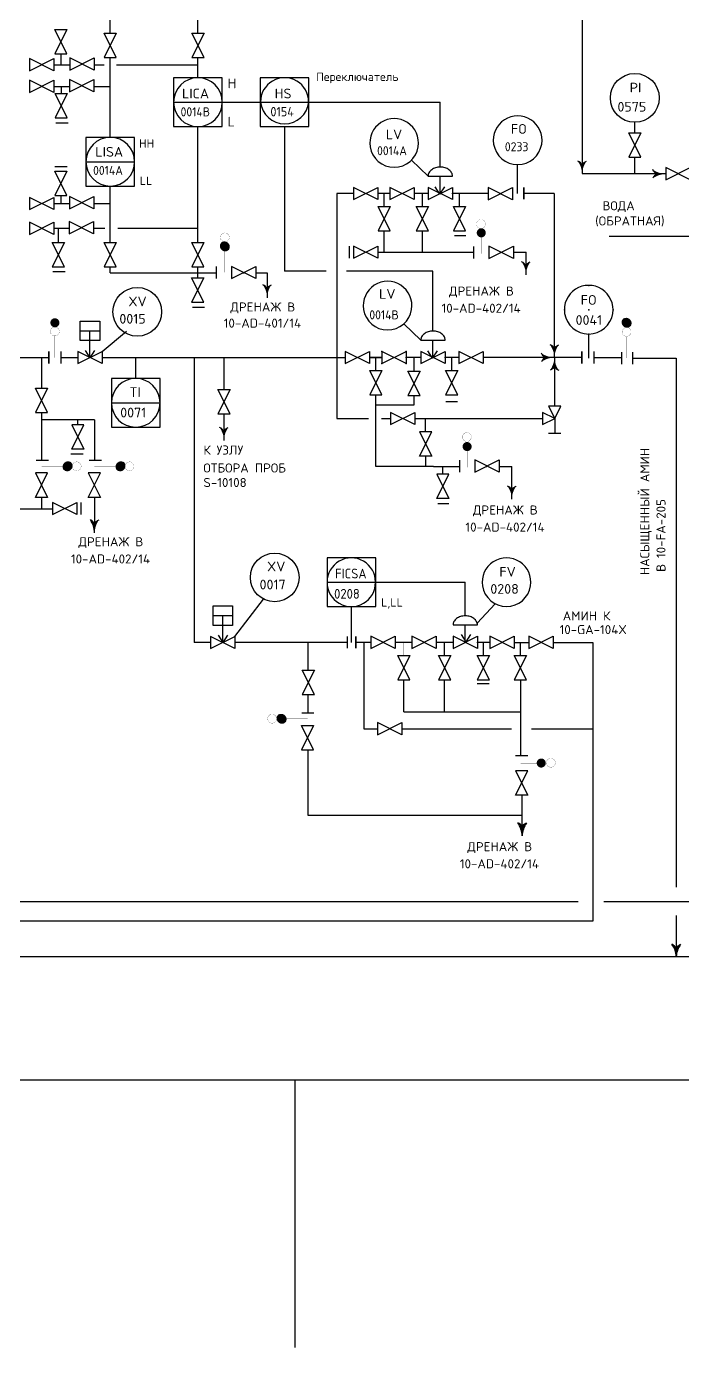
# Model space of a CAD drawing. Extents: x 270 to 589, y 86 to 206.
# Drawn here: x 472.23 to 481.67, y 86.41 to 105.41 of the extents above; entities that cross this region are included whole.
import ezdxf
from ezdxf.enums import TextEntityAlignment as Align

# ---------------------------------------------------------------- set-up
doc = ezdxf.new("R2010")
doc.units = 0
doc.header["$MEASUREMENT"] = 0
doc.linetypes.add('DASH', pattern=[0.15625, 0.09375, -0.0625])
doc.linetypes.add('SDASH', pattern=[0.09375, 0.046875, -0.046875])
doc.layers.get('0').update_dxf_attribs({"linetype": 'CONTINUOUS'})
for name, color, linetype in [('IN-ATTRIBS', 7, 'CONTINUOUS'), ('IN-EQUIPMENT', 7, 'CONTINUOUS'), ('IN-INST-TAP', 7, 'CONTINUOUS'), ('IN-INSTRUMENT', 7, 'SDASH'), ('IN-MAJ-PROC', 3, 'CONTINUOUS'), ('IN-MIN-PROC', 7, 'CONTINUOUS')]:
    doc.layers.add(name, color=color, linetype=linetype)
doc.styles.add('ATTRIBS', font='SIMPLEX', dxfattribs={"width": 0.8, "height": 0.125})
doc.styles.add('NARROW', font='simplex', dxfattribs={"width": 0.75, "height": 0.1})
doc.styles.add('S1', font='SIMPLEX.shx')
doc.styles.add('SIMPLEX', font='SIMPLEX')

# ---------------------------------------------------------------- blocks, each defined once
blk = doc.blocks.new('VALVTEXT')
at = {"layer": 'IN-ATTRIBS'}
for p in [(0, 0.0625), (0, 0), (0.25, 0.0625), (0.25, 0), (0, -0.0625), (0.25, -0.0625)]:
    blk.add_point(p, dxfattribs=at)
at = {"layer": 'IN-ATTRIBS', "style": 'S1', "flags": 1}
for tag, p in [('IDNUM', (0.125, 0.5625)), ('DWGNO', (0.125, 0.4375)), ('FILENO', (0.125, 0.3125))]:
    blk.add_attdef(tag, text='', height=0.1, dxfattribs=at).set_placement(p, align=Align.CENTER)
at = {"layer": 'IN-ATTRIBS', "style": 'S1'}
for tag, p in [('MODE', (0.125, 0.078125)), ('SIZE', (0.125, -0.1875))]:
    blk.add_attdef(tag, text='', height=0.1, dxfattribs=at).set_placement(p, align=Align.CENTER)
blk = doc.blocks.new('BUBTEXT')
at = {"layer": 'IN-ATTRIBS'}
for p in [(0, 0.25), (-0.25, 0), (0, 0), (0.25, 0), (0, -0.25)]:
    blk.add_point(p, dxfattribs=at)
at = {"layer": 'IN-ATTRIBS', "flags": 1}
for tag, style, width, p in [('IDNUM', 'ATTRIBS', 0.8, (0.009, 0.584)), ('DWGNO', 'ATTRIBS', 0.8, (0.003, 0.447)), ('FILENO', 'ATTRIBS', 0.8, (-0.003, 0.311)), ('LOC', 'ATTRIBS', 0.8, (-0.08, -0.422)), ('SIG', 'ATTRIBS', 0.8, (-0.087, -0.563)), ('INSTALL', 'ATTRIBS', 0.8, (-0.087, -0.699)), ('SERV', 'ATTRIBS', 0.8, (-0.083, -0.838)), ('DATE', 'ATTRIBS', 0.8, (-0.088, -0.969)), ('DES', 'NARROW', 0.75, (-0.087, -1.102)), ('CSYS', 'NARROW', 0.75, (-0.087, -1.243))]:
    blk.add_attdef(tag, text='', height=0.1, dxfattribs=dict(at, style=style, width=width)).set_placement(p, align=Align.CENTER)
at = {"layer": 'IN-ATTRIBS', "style": 'ATTRIBS', "flags": 1}
blk.add_attdef('SYSCDI', text='', height=0.1, dxfattribs=at).set_placement((-0.312, 0.312), align=Align.RIGHT)
at = {"layer": 'IN-ATTRIBS', "style": 'S1'}
for tag, p in [('XT', (0.324, 0.257)), ('A1', (0.323, 0.115)), ('A2', (0.323, -0.035)), ('A3', (0.323, -0.185)), ('RES', (0.323, -0.342))]:
    blk.add_attdef(tag, p, '', height=0.1, dxfattribs=at)
at = {"layer": 'IN-ATTRIBS', "style": 'ATTRIBS'}
blk.add_attdef('SYSCDV', text='', height=0.1, dxfattribs=at).set_placement((-0.312, 0.141), align=Align.RIGHT)
at = {"layer": 'IN-ATTRIBS', "style": 'S1'}
for tag, p in [('INSTTYPE', (0, 0.05)), ('TAGNUM', (0.002, -0.156)), ('MD', (0.402, -0.565)), ('SZ', (0.402, -0.696))]:
    blk.add_attdef(tag, text='', height=0.1, dxfattribs=at).set_placement(p, align=Align.CENTER)

msp = doc.modelspace()

# ---------------------------------------------------------------- hatches: boundary and pattern name
at = {"linetype": 'CONTINUOUS'}
h = msp.add_hatch(dxfattribs=at)
h.set_pattern_fill('ANSI31', color=2, scale=0.001, style=0)
h.set_pattern_definition([(45, (76.66621843, 93.58379873), (-8.838834765e-05, 8.838834765e-05), [])])
edge = h.paths.add_edge_path()
edge.add_arc((475.086, 102.243), 0.0637, 180, 360)
edge.add_arc((475.086, 102.243), 0.0638, 0, 180)
h = msp.add_hatch(dxfattribs=at)
h.set_pattern_fill('ANSI31', color=2, scale=0.001, style=0)
h.set_pattern_definition([(135, (865.12777073, 98.2835824), (8.838834765e-05, 8.838834765e-05), [])])
edge = h.paths.add_edge_path()
edge.add_arc((472.826, 99.081), 0.0638, 89.9532, 269.9532)
edge.add_arc((472.826, 99.081), 0.0638, 269.9532, 449.9532)
h = msp.add_hatch(dxfattribs=at)
h.set_pattern_fill('ANSI31', color=2, scale=0.001, style=0)
h.set_pattern_definition([(135, (865.88860518, 98.2835824), (8.838834765e-05, 8.838834765e-05), [])])
edge = h.paths.add_edge_path()
edge.add_arc((473.587, 99.081), 0.0638, 89.9532, 269.9532)
edge.add_arc((473.587, 99.081), 0.0638, 269.9532, 449.9532)
h = msp.add_hatch(dxfattribs=at)
h.set_pattern_fill('ANSI31', color=2, scale=0.001, style=0)
h.set_pattern_definition([(45, (83.60073555, 94.65411413), (-8.838834765e-05, 8.838834765e-05), [])])
edge = h.paths.add_edge_path()
edge.add_arc((475.902, 95.451), 0.0638, -89.9532, 90.0468, ccw=False)
edge.add_arc((475.902, 95.451), 0.0638, 90.0468, 270.0468, ccw=False)
at = {"layer": 'IN-EQUIPMENT'}
h = msp.add_hatch(dxfattribs=at)
h.set_pattern_fill('ANSI31', color=2, scale=0.001, angle=180, style=0)
h.set_pattern_definition([(225, (879.28065133, 109.80369904), (8.838834765e-05, -8.838834765e-05), [])])
edge = h.paths.add_edge_path()
edge.add_arc((480.861, 101.145), 0.0638, 0, 180)
edge.add_arc((480.861, 101.145), 0.0637, 180, 360)

# ---------------------------------------------------------------- linework, layer by layer
at = {"color": 5, "linetype": 'CONTINUOUS'}
for p, q in [((480.222, 106.33), (480.222, 103.289)), ((480.222, 103.289), (481.426, 103.289)), ((480.608, 102.389), (482.398, 102.389)), ((480.393, 100.645), (480.79, 100.645)), ((480.952, 100.637), (481.575, 100.637)), ((481.575, 100.637), (481.575, 93.032)), ((479.36, 94.06), (476.283, 94.058)), ((481.575, 92.623), (481.575, 92.043)), ((446.923, 92.032), (516.979, 92.032))]:
    msp.add_line(p, q, dxfattribs=at)
at = {"color": 2, "linetype": 'CONTINUOUS'}
for p, q in [((472.73, 105.013), (472.73, 104.855)), ((472.737, 104.44), (472.737, 104.544)), ((472.657, 104.021), (472.833, 104.021)), ((472.642, 103.392), (472.818, 103.392)), ((472.73, 102.973), (472.73, 102.861)), ((472.695, 102.3), (472.695, 102.5)), ((472.614, 101.881), (472.791, 101.881)), ((474.619, 101.371), (474.795, 101.371)), ((472.971, 99.676), (472.971, 99.746)), ((479.827, 99.77), (479.827, 99.554)), ((473.051, 99.257), (472.874, 99.257))]:
    msp.add_line(p, q, dxfattribs=at)
at = {"color": 7, "linetype": 'CONTINUOUS'}
for p, q in [((480.978, 103.878), (480.978, 104.027)), ((478.178, 102.995), (478.11, 103.1)), ((478.178, 102.995), (478.246, 103.1)), ((475.351, 101.865), (475.364, 101.865)), ((473.15, 100.641), (473.082, 100.746)), ((473.15, 100.641), (473.218, 100.746)), ((478.073, 100.637), (478.005, 100.742)), ((478.073, 100.637), (478.141, 100.742)), ((473.212, 98.989), (473.212, 98.985)), ((478.84, 99.077), (478.854, 99.077)), ((473.212, 98.811), (473.212, 98.809)), ((478.542, 96.931), (478.542, 97.415)), ((475.063, 96.547), (474.995, 96.652)), ((475.063, 96.547), (475.131, 96.652)), ((478.554, 96.558), (478.486, 96.663)), ((478.554, 96.558), (478.622, 96.663)), ((479.631, 96.55), (479.634, 96.55)), ((479.335, 96.013), (479.335, 95.553))]:
    msp.add_line(p, q, dxfattribs=at)
at = {"linetype": 'CONTINUOUS'}
for p, q in [((473.089, 103.46), (473.789, 103.46)), ((473.456, 99.994), (474.156, 99.994))]:
    msp.add_line(p, q, dxfattribs=at)
msp.add_line((480.978, 103.289), (480.978, 103.528))
at = {"color": 2}
for p, q in [((478.008, 103.253), (478.358, 103.253)), ((478.183, 103.003), (478.183, 103.253)), ((478.358, 102.915), (478.008, 103.09)), ((478.008, 102.915), (478.358, 103.09)), ((478.008, 103.09), (478.008, 102.915)), ((478.358, 103.09), (478.358, 102.915)), ((478.385, 102.399), (478.551, 102.399)), ((476.871, 102.247), (476.871, 102.072)), ((476.935, 102.072), (477.285, 102.247)), ((477.285, 102.072), (476.935, 102.247)), ((476.935, 102.247), (476.935, 102.072)), ((477.285, 102.247), (477.285, 102.072)), ((478.666, 102.068), (478.666, 102.243)), ((473.007, 101.029), (473.287, 101.029)), ((473.147, 100.645), (473.147, 101.029)), ((477.903, 100.895), (478.253, 100.895)), ((478.078, 100.645), (478.078, 100.895)), ((478.253, 100.558), (477.903, 100.733)), ((477.903, 100.558), (478.253, 100.733)), ((477.903, 100.733), (477.903, 100.558)), ((478.253, 100.733), (478.253, 100.558)), ((478.261, 100.012), (478.428, 100.012)), ((479.914, 99.554), (479.739, 99.554)), ((478.463, 98.996), (478.463, 99.171)), ((478.221, 98.966), (478.221, 99.071)), ((472.609, 98.386), (472.959, 98.561)), ((472.959, 98.386), (472.609, 98.561)), ((472.609, 98.561), (472.609, 98.386)), ((472.959, 98.561), (472.959, 98.386)), ((478.146, 98.547), (478.305, 98.547)), ((474.917, 96.934), (475.197, 96.934)), ((475.057, 96.55), (475.057, 96.934)), ((478.367, 96.8), (478.717, 96.8)), ((478.542, 96.55), (478.542, 96.8)), ((478.367, 96.638), (478.367, 96.463)), ((478.367, 96.463), (478.717, 96.638)), ((478.717, 96.463), (478.367, 96.638)), ((478.717, 96.638), (478.717, 96.463)), ((478.89, 96.363), (478.715, 96.013)), ((478.715, 96.363), (478.89, 96.363)), ((478.89, 96.013), (478.715, 96.363)), ((478.712, 95.957), (478.887, 95.957)), ((478.715, 96.013), (478.89, 96.013))]:
    msp.add_line(p, q, dxfattribs=at)
at = {"color": 6, "linetype": 'CONTINUOUS'}
msp.add_line((271.084, 90.258), (567.702, 90.258, 0.558), dxfattribs=at)
at = {"color": 2}
for points in [[(472.817, 105.014), (472.642, 105.364), (472.817, 105.364), (472.642, 105.014)], [(473.526, 104.957), (473.351, 105.307), (473.526, 105.307), (473.351, 104.957)], [(474.787, 104.957), (474.612, 105.307), (474.787, 105.307), (474.612, 104.957)], [(472.28, 104.768), (472.63, 104.943), (472.63, 104.768), (472.28, 104.943)], [(472.856, 104.778), (473.206, 104.953), (473.206, 104.778), (472.856, 104.953)], [(472.28, 104.457), (472.63, 104.632), (472.63, 104.457), (472.28, 104.632)], [(472.853, 104.467), (473.203, 104.642), (473.203, 104.467), (472.853, 104.642)], [(472.822, 104.09), (472.647, 104.44), (472.822, 104.44), (472.647, 104.09)], [(481.066, 103.528), (480.891, 103.878), (481.066, 103.878), (480.891, 103.528)], [(481.426, 103.202), (481.776, 103.377), (481.776, 103.202), (481.426, 103.377)], [(472.817, 102.975), (472.642, 103.325), (472.817, 103.325), (472.642, 102.975)], [(472.853, 102.784), (473.203, 102.959), (473.203, 102.784), (472.853, 102.959)], [(476.935, 102.915), (477.285, 103.09), (477.285, 102.915), (476.935, 103.09)], [(477.458, 102.915), (477.808, 103.09), (477.808, 102.915), (477.458, 103.09)], [(478.873, 102.914), (479.223, 103.089), (479.223, 102.914), (478.873, 103.089)], [(472.28, 102.773), (472.63, 102.948), (472.63, 102.773), (472.28, 102.948)], [(477.464, 102.465), (477.289, 102.815), (477.464, 102.815), (477.289, 102.465)], [(478.012, 102.465), (477.837, 102.815), (478.012, 102.815), (477.837, 102.465)], [(478.546, 102.465), (478.371, 102.815), (478.546, 102.815), (478.371, 102.465)], [(472.28, 102.415), (472.63, 102.59), (472.63, 102.415), (472.28, 102.59)], [(472.847, 102.426), (473.197, 102.601), (473.197, 102.426), (472.847, 102.601)], [(472.78, 101.95), (472.605, 102.3), (472.78, 102.3), (472.605, 101.95)], [(473.526, 101.95), (473.351, 102.3), (473.526, 102.3), (473.351, 101.95)], [(474.786, 101.95), (474.611, 102.3), (474.786, 102.3), (474.611, 101.95)], [(478.883, 102.069), (479.233, 102.244), (479.233, 102.069), (478.883, 102.244)], [(474.784, 101.44), (474.609, 101.79), (474.784, 101.79), (474.609, 101.44)], [(473.007, 101.169), (473.287, 101.169), (473.287, 100.889), (473.007, 100.889)], [(472.972, 100.558), (473.322, 100.733), (473.322, 100.558), (472.972, 100.733)], [(476.817, 100.558), (477.167, 100.733), (477.167, 100.558), (476.817, 100.733)], [(477.344, 100.558), (477.694, 100.733), (477.694, 100.558), (477.344, 100.733)], [(478.451, 100.558), (478.801, 100.733), (478.801, 100.558), (478.451, 100.733)], [(477.344, 100.108), (477.169, 100.458), (477.344, 100.458), (477.169, 100.108)], [(477.893, 100.098), (477.718, 100.448), (477.893, 100.448), (477.718, 100.098)], [(478.435, 100.108), (478.26, 100.458), (478.435, 100.458), (478.26, 100.108)], [(472.539, 99.857), (472.364, 100.207), (472.539, 100.207), (472.364, 99.857)], [(475.161, 99.837), (474.986, 100.187), (475.161, 100.187), (474.986, 99.837)], [(479.652, 99.682), (479.827, 99.77), (479.914, 99.945), (479.739, 99.945), (479.827, 99.77), (479.652, 99.857)], [(477.469, 99.682), (477.819, 99.857), (477.819, 99.682), (477.469, 99.857)], [(472.885, 99.326), (473.06, 99.676), (472.885, 99.676), (473.06, 99.326)], [(477.885, 99.579), (478.06, 99.229), (477.885, 99.229), (478.06, 99.579)], [(478.68, 98.997), (479.03, 99.172), (479.03, 98.997), (478.68, 99.172)], [(472.364, 98.985), (472.538, 98.635), (472.363, 98.635), (472.539, 98.985)], [(473.124, 98.985), (473.299, 98.635), (473.124, 98.635), (473.299, 98.985)], [(478.133, 98.966), (478.308, 98.616), (478.133, 98.616), (478.308, 98.966)], [(474.917, 97.074), (475.197, 97.074), (475.197, 96.794), (474.917, 96.794)], [(474.882, 96.461), (475.232, 96.636), (475.232, 96.461), (474.882, 96.636)], [(477.183, 96.463), (477.533, 96.638), (477.533, 96.463), (477.183, 96.638)], [(477.775, 96.463), (478.125, 96.638), (478.125, 96.463), (477.775, 96.638)], [(478.896, 96.463), (479.246, 96.638), (479.246, 96.463), (478.896, 96.638)], [(479.457, 96.463), (479.807, 96.638), (479.807, 96.463), (479.457, 96.638)], [(477.747, 96.013), (477.572, 96.363), (477.747, 96.363), (477.572, 96.013)], [(478.333, 96.013), (478.158, 96.363), (478.333, 96.363), (478.158, 96.013)], [(479.421, 96.013), (479.246, 96.363), (479.421, 96.363), (479.246, 96.013)], [(476.373, 95.799), (476.198, 96.149), (476.373, 96.149), (476.198, 95.799)], [(477.278, 95.222), (477.628, 95.397), (477.628, 95.222), (477.278, 95.397)], [(476.361, 95.354), (476.186, 95.004), (476.361, 95.004), (476.186, 95.354)], [(479.266, 94.704), (479.441, 94.354), (479.266, 94.354), (479.441, 94.704)]]:
    msp.add_lwpolyline(points, close=True, dxfattribs=at)
for points in [[(475.049, 104.264), (475.049, 104.667), (474.349, 104.667), (474.349, 104.264)], [(476.295, 104.264), (476.295, 104.667), (475.595, 104.667), (475.595, 104.264)], [(474.349, 104.264), (474.349, 103.967), (475.049, 103.967), (475.049, 104.264)], [(475.595, 104.264), (475.595, 103.967), (476.295, 103.967), (476.295, 104.265)], [(473.789, 103.406), (473.789, 103.81), (473.089, 103.81), (473.089, 103.406)], [(473.089, 103.406), (473.089, 103.11), (473.789, 103.11), (473.789, 103.406)], [(474.156, 99.94), (474.156, 100.344), (473.456, 100.344), (473.456, 99.94)], [(473.456, 99.94), (473.456, 99.644), (474.156, 99.644), (474.156, 99.94)], [(477.257, 97.361), (477.257, 97.765), (476.557, 97.765), (476.557, 97.361)], [(476.557, 97.361), (476.557, 97.065), (477.257, 97.065), (477.257, 97.361)]]:
    msp.add_lwpolyline(points)
for points in [[(478.358, 103.253, 0.126822), (478.346, 103.301, 0.10607), (478.307, 103.345, 0.085783), (478.252, 103.373, 0.075445), (478.183, 103.384, 0.075445), (478.114, 103.373, 0.085783), (478.059, 103.345, 0.10607), (478.02, 103.301, 0.126822), (478.008, 103.253)], [(478.253, 100.895, 0.126822), (478.241, 100.943, 0.10607), (478.202, 100.988, 0.085783), (478.147, 101.016, 0.075445), (478.078, 101.026, 0.075445), (478.009, 101.016, 0.085783), (477.954, 100.988, 0.10607), (477.915, 100.943, 0.126822), (477.903, 100.895)], [(478.717, 96.8, 0.126822), (478.704, 96.848, 0.10607), (478.665, 96.893, 0.085783), (478.611, 96.921, 0.075445), (478.542, 96.931, 0.075445), (478.473, 96.921, 0.085783), (478.418, 96.893, 0.10607), (478.379, 96.848, 0.126822), (478.367, 96.8)]]:
    msp.add_lwpolyline(points, format="xyb", dxfattribs=at)
at = {"color": 5, "linetype": 'CONTINUOUS'}
for points in [[(481.301, 103.285, -0.206864), (481.238, 103.347)], [(481.301, 103.285, 0.206864), (481.238, 103.222)]]:
    msp.add_lwpolyline(points, format="xyb", dxfattribs=at)
at = {"color": 2}
for points, const_width in [([(479.383, 103.094), (479.383, 102.919)], 0.021), ([(478.772, 102.38), (478.772, 102.14)], 0.005), ([(472.643, 100.958), (472.643, 100.645)], 0.005), ([(472.556, 100.733), (472.556, 100.558)], 0.021), ([(472.731, 100.733), (472.731, 100.558)], 0.021), ([(478.569, 99.307), (478.569, 99.067)], 0.005), ([(472.764, 99.081), (472.451, 99.081)], 0.005), ([(473.525, 99.081), (473.212, 99.081)], 0.005), ([(476.846, 96.638), (476.846, 96.463)], 0.021), ([(476.969, 96.638), (476.969, 96.463)], 0.021), ([(475.965, 95.452), (476.277, 95.452)], 0.005), ([(479.576, 94.815), (479.336, 94.815)], 0.005)]:
    msp.add_lwpolyline(points, dxfattribs=dict(at, const_width=const_width))
for points, const_width in [([(478.705, 102.565, 1), (478.832, 102.565, 1)], 0.0025), ([(475.022, 102.373, 1), (475.15, 102.373, 1)], 0.0025), ([(478.739, 102.438, 1), (478.804, 102.438, 1)], 0.065), ([(475.022, 102.243, 1), (475.15, 102.243, 1)], 0.0025), ([(472.611, 101.145, 1), (472.676, 101.145, 1)], 0.065), ([(472.579, 101.02, 1), (472.707, 101.02, 1)], 0.0025), ([(478.502, 99.503, 1), (478.629, 99.503, 1)], 0.0025), ([(478.536, 99.365, 1), (478.601, 99.365, 1)], 0.065), ([(472.826, 99.145, 1), (472.826, 99.017, 1)], 0.0025), ([(472.957, 99.145, 1), (472.956, 99.017, 1)], 0.0025), ([(473.587, 99.145, 1), (473.587, 99.017, 1)], 0.0025), ([(473.717, 99.145, 1), (473.717, 99.017, 1)], 0.0025), ([(475.766, 95.516, -1), (475.767, 95.388, -1)], 0.0025), ([(475.902, 95.515, -1), (475.902, 95.388, -1)], 0.0025), ([(479.634, 94.847, 1), (479.634, 94.782, 1)], 0.065), ([(479.772, 94.882, 1), (479.772, 94.754, 1)], 0.0025)]:
    msp.add_lwpolyline(points, format="xyb", close=True, dxfattribs=dict(at, const_width=const_width))
at = {"color": 7, "const_width": 0.0025}
msp.add_lwpolyline([(480.925, 101.145, 1), (480.797, 101.145, 1)], format="xyb", close=True, dxfattribs=at)
for centre, radius in [((480.978, 104.378), 0.351), ((473.828, 101.302), 0.35), ((475.803, 97.483), 0.35)]:
    msp.add_circle(centre, radius)
for centre, radius, start, end in [((475.945, 104.322), 0.346, 359.2065, 180.7935), ((474.699, 104.317), 0.35, 360, 180), ((474.699, 104.317), 0.35, 180, 360), ((475.945, 104.353), 0.348, 185.8824, 354.1176), ((479.295, 103.769), 0.35, 351.1529, 188.8471), ((477.52, 103.73), 0.35, 351.1529, 188.8471), ((473.439, 103.46), 0.35, 360, 180), ((477.52, 103.73), 0.35, 188.8471, 351.1529), ((479.295, 103.769), 0.35, 188.8471, 351.1529), ((473.439, 103.46), 0.35, 180, 0), ((477.425, 101.391), 0.35, 351.1529, 188.8471), ((480.316, 101.333), 0.35, 351.1529, 188.8471), ((477.425, 101.391), 0.35, 188.8471, 351.1529), ((480.316, 101.333), 0.35, 188.8471, 351.1529), ((473.806, 99.994), 0.35, 0, 180), ((473.806, 99.994), 0.35, 180, 0), ((476.904, 97.417), 0.348, 359.6296, 180.3704), ((479.135, 97.415), 0.35, 351.1529, 188.8471), ((476.904, 97.412), 0.348, 179.5934, 0.4066), ((479.135, 97.415), 0.35, 188.8471, 351.1529)]:
    msp.add_arc(centre, radius, start, end)
for p in [(478.008, 103.003), (478.358, 103.003), (478.367, 96.55)]:
    msp.add_point(p)
at = {"color": 2}
for p in [(477.903, 100.645), (478.253, 100.645), (478.717, 96.55)]:
    msp.add_point(p, dxfattribs=at)
at = {"color": 5, "linetype": 'CONTINUOUS'}
for points in [[(481.272, 103.326), (481.246, 103.331), (481.238, 103.347)], [(481.272, 103.243), (481.246, 103.238), (481.238, 103.222)], [(481.308, 103.309), (481.257, 103.316), (481.272, 103.326), (481.246, 103.331)], [(481.308, 103.261), (481.257, 103.253), (481.272, 103.243), (481.246, 103.238)], [(481.347, 103.296), (481.27, 103.303), (481.308, 103.309), (481.257, 103.316)], [(481.347, 103.273), (481.27, 103.266), (481.308, 103.261), (481.257, 103.253)], [(481.386, 103.288), (481.284, 103.293), (481.347, 103.296), (481.27, 103.303)], [(481.386, 103.281), (481.284, 103.277), (481.347, 103.273), (481.27, 103.266)], [(481.426, 103.285), (481.301, 103.285), (481.386, 103.288), (481.284, 103.293)], [(481.426, 103.285), (481.301, 103.285), (481.386, 103.281), (481.284, 103.277)]]:
    msp.add_solid(points, dxfattribs=at)
at = {"layer": 'IN-EQUIPMENT', "color": 2}
for p, q in [((474.965, 101.78), (474.965, 101.955)), ((480.79, 100.549), (480.79, 100.724)), ((480.952, 100.549), (480.952, 100.724)), ((472.376, 99.169), (472.551, 99.169)), ((473.137, 99.169), (473.312, 99.169)), ((476.366, 95.531), (476.191, 95.531)), ((479.265, 94.921), (479.44, 94.921))]:
    msp.add_line(p, q, dxfattribs=at)
at = {"layer": 'IN-EQUIPMENT', "color": 7}
msp.add_line((472.731, 100.645), (472.972, 100.645), dxfattribs=at)
at = {"layer": 'IN-EQUIPMENT', "color": 2}
for points, const_width in [([(475.086, 102.18), (475.086, 101.868)], 0.005), ([(480.861, 100.949), (480.861, 100.636)], 0.005), ([(480.218, 100.733), (480.218, 100.558)], 0.021), ([(480.393, 100.733), (480.393, 100.558)], 0.021)]:
    msp.add_lwpolyline(points, dxfattribs=dict(at, const_width=const_width))
msp.add_lwpolyline([(475.182, 101.781), (475.532, 101.956), (475.532, 101.781), (475.182, 101.956)], close=True, dxfattribs=at)
at = {"layer": 'IN-EQUIPMENT', "color": 2, "const_width": 0.0025}
msp.add_lwpolyline([(480.925, 101.014, 1), (480.797, 101.014, 1)], format="xyb", close=True, dxfattribs=at)
at = {"layer": 'IN-INST-TAP', "color": 5}
msp.add_line((473.439, 104.563), (473.439, 104.957), dxfattribs=at)
at = {"layer": 'IN-INST-TAP', "color": 7}
for p, q in [((473.439, 104.957), (473.439, 104.957)), ((479.295, 103.006), (479.295, 103.418)), ((476.907, 96.55), (476.907, 97.065))]:
    msp.add_line(p, q, dxfattribs=at)
at = {"layer": 'IN-MAJ-PROC', "color": 7}
for p, q in [((477.458, 103.003), (477.285, 103.003)), ((479.064, 103.003), (479.064, 103.003)), ((479.821, 103.003), (479.383, 103.003)), ((480.316, 100.637), (480.316, 100.983)), ((476.694, 100.645), (476.808, 100.645)), ((477.344, 100.645), (477.167, 100.645)), ((480.176, 100.645), (479.991, 100.645)), ((475.061, 96.55), (475.054, 96.55)), ((477.549, 96.55), (477.533, 96.55))]:
    msp.add_line(p, q, dxfattribs=at)
at = {"layer": 'IN-MAJ-PROC', "color": 3}
for p, q in [((480.165, 92.817), (464.671, 92.817)), ((533.443, 92.817), (480.535, 92.817))]:
    msp.add_line(p, q, dxfattribs=at)
at = {"layer": 'IN-MIN-PROC', "color": 5}
for p, q in [((473.439, 105.307), (473.439, 105.687)), ((474.699, 105.307), (474.699, 105.687)), ((474.699, 104.667), (474.699, 104.957)), ((472.63, 104.856), (472.856, 104.856)), ((473.206, 104.856), (473.354, 104.856)), ((473.53, 104.856), (474.699, 104.856)), ((472.63, 104.544), (472.853, 104.544)), ((473.203, 104.544), (473.439, 104.544)), ((473.439, 104.25), (473.439, 104.563)), ((473.439, 103.807), (473.439, 104.25)), ((474.699, 102.739), (474.699, 103.967)), ((473.439, 102.3), (473.439, 103.11)), ((476.694, 103.003), (476.694, 100.645)), ((476.935, 103.003), (476.694, 103.003)), ((477.458, 103.003), (477.285, 103.003)), ((477.377, 102.815), (477.377, 103.003)), ((478.008, 103.003), (477.808, 103.003)), ((477.925, 102.815), (477.925, 103.003)), ((478.872, 103.003), (478.358, 103.003)), ((478.461, 102.813), (478.461, 103.002)), ((479.821, 103.003), (479.383, 103.003)), ((479.821, 103.003), (479.821, 100.645)), ((472.63, 102.861), (472.853, 102.861)), ((473.203, 102.861), (473.439, 102.861)), ((474.699, 102.3), (474.699, 102.739)), ((472.63, 102.503), (472.847, 102.503)), ((473.197, 102.503), (473.359, 102.503)), ((473.546, 102.503), (474.699, 102.503)), ((477.377, 102.159), (477.377, 102.465)), ((477.925, 102.159), (477.925, 102.465)), ((477.285, 102.159), (478.666, 102.159)), ((479.233, 102.159), (479.415, 102.159)), ((479.415, 101.833), (479.415, 102.159)), ((473.439, 101.865), (473.439, 101.95)), ((473.439, 101.865), (474.965, 101.865)), ((474.699, 101.79), (474.699, 101.95)), ((475.532, 101.865), (475.694, 101.865)), ((475.694, 101.865), (475.694, 101.504)), ((472.001, 100.645), (472.556, 100.645)), ((472.452, 100.645), (472.451, 100.207)), ((472.731, 100.645), (472.972, 100.645)), ((473.322, 100.645), (473.737, 100.645)), ((473.651, 100.645), (474.745, 100.645)), ((474.646, 100.645), (474.646, 96.55)), ((474.688, 100.645), (475.251, 100.645)), ((475.073, 100.645), (475.073, 100.187)), ((475.251, 100.645), (476.817, 100.645)), ((476.694, 100.645), (476.694, 99.77)), ((477.167, 100.645), (477.344, 100.645)), ((477.256, 100.458), (477.256, 100.645)), ((477.903, 100.645), (477.694, 100.645)), ((477.806, 100.458), (477.806, 100.645)), ((478.451, 100.645), (478.253, 100.645)), ((478.347, 100.458), (478.347, 100.645)), ((480.216, 100.645), (478.802, 100.645)), ((479.823, 100.639), (479.823, 99.945)), ((477.256, 99.719), (477.256, 100.108)), ((477.256, 99.966), (477.806, 99.966)), ((477.806, 99.966), (477.806, 100.098)), ((472.451, 99.858), (472.451, 99.748)), ((472.451, 99.748), (472.451, 99.17)), ((473.214, 99.748), (472.451, 99.748)), ((473.214, 99.748), (473.214, 99.169)), ((475.073, 99.837), (475.073, 99.451)), ((476.694, 99.77), (477.073, 99.77)), ((477.073, 99.77), (477.153, 99.77)), ((477.34, 99.77), (477.469, 99.77)), ((477.819, 99.77), (479.652, 99.77)), ((477.972, 99.579), (477.972, 99.77)), ((477.256, 99.145), (477.256, 99.723)), ((477.972, 99.229), (477.972, 99.077)), ((477.256, 99.077), (477.256, 99.145)), ((478.086, 99.077), (477.256, 99.077)), ((478.086, 99.077), (478.463, 99.077)), ((479.03, 99.08), (479.212, 99.08)), ((479.212, 98.609), (479.212, 99.08)), ((472.451, 98.635), (472.451, 98.463)), ((473.212, 98.635), (473.212, 98.2)), ((472.611, 98.463), (470.801, 98.463)), ((473.018, 98.561), (473.018, 98.386)), ((474.882, 96.55), (474.646, 96.55)), ((476.84, 96.55), (475.232, 96.55)), ((476.281, 96.542), (476.281, 96.149)), ((477.183, 96.55), (476.965, 96.55)), ((477.085, 96.55), (477.085, 95.308)), ((477.775, 96.55), (477.533, 96.55)), ((478.367, 96.55), (478.125, 96.55)), ((478.245, 96.363), (478.245, 96.55)), ((478.896, 96.55), (478.717, 96.55)), ((478.805, 96.361), (478.805, 96.55)), ((479.246, 96.55), (479.457, 96.55)), ((479.337, 96.361), (479.337, 96.55)), ((479.807, 96.55), (479.964, 96.55)), ((479.964, 96.55), (480.374, 96.55)), ((480.374, 96.55), (480.374, 92.539)), ((477.659, 95.552), (477.659, 96.013)), ((478.245, 95.545), (478.245, 96.013)), ((476.281, 95.799), (476.281, 95.531)), ((479.335, 95.919), (479.335, 94.921)), ((477.659, 95.552), (479.335, 95.55)), ((477.085, 95.308), (477.278, 95.308)), ((477.628, 95.308), (479.206, 95.308)), ((479.493, 95.308), (480.374, 95.308)), ((476.283, 94.058), (476.283, 95.004)), ((479.36, 93.768), (479.36, 94.352)), ((477.906, 92.539), (467.631, 92.539)), ((479.467, 92.539), (477.906, 92.539)), ((480.374, 92.539), (479.467, 92.539))]:
    msp.add_line(p, q, dxfattribs=at)
at = {"layer": 'IN-MIN-PROC', "color": 7}
for p, q in [((474.699, 104.957), (474.699, 104.957)), ((479.053, 102.159), (479.064, 102.159)), ((479.821, 99.78), (479.821, 99.77))]:
    msp.add_line(p, q, dxfattribs=at)
at = {"layer": 'IN-MIN-PROC', "color": 7, "linetype": 'CONTINUOUS'}
for p, q in [((474.349, 104.317), (475.049, 104.317)), ((475.049, 104.317), (478.183, 104.317)), ((475.595, 104.317), (476.295, 104.317)), ((478.183, 103.384), (478.183, 104.317)), ((475.945, 103.967), (475.945, 101.887)), ((477.769, 103.484), (478.008, 103.253)), ((476.542, 101.887), (475.945, 101.887)), ((478.078, 101.887), (476.835, 101.887)), ((478.078, 101.026), (478.078, 101.887)), ((477.657, 101.128), (477.903, 100.895)), ((473.322, 100.733), (473.671, 101.023)), ((473.806, 100.344), (473.806, 100.645)), ((476.557, 97.415), (477.257, 97.415)), ((477.257, 97.415), (478.542, 97.415)), ((475.232, 96.636), (475.643, 97.172)), ((478.714, 96.825), (478.972, 97.105)), ((476.092, 90.258), (476.092, 86.41))]:
    msp.add_line(p, q, dxfattribs=at)
at = {"layer": 'IN-MIN-PROC', "color": 5}
for points in [[(480.222, 103.406, 0.206864), (480.159, 103.468)], [(480.222, 103.406, -0.206864), (480.284, 103.468)], [(479.415, 101.958, 0.206864), (479.352, 102.02)], [(479.415, 101.958, -0.206864), (479.477, 102.02)], [(475.694, 101.629, 0.206864), (475.631, 101.692)], [(475.694, 101.629, -0.206864), (475.756, 101.692)], [(479.699, 100.645, -0.206864), (479.636, 100.708)], [(479.823, 100.764, 0.206864), (479.761, 100.827)], [(479.823, 100.764, -0.206864), (479.886, 100.827)], [(479.699, 100.645, 0.206864), (479.636, 100.583)], [(479.823, 100.526, -0.206864), (479.761, 100.463)], [(479.823, 100.526, 0.206864), (479.886, 100.463)], [(475.073, 99.576, 0.206864), (475.011, 99.639)], [(475.073, 99.576, -0.206864), (475.136, 99.639)], [(479.212, 98.733, 0.206864), (479.149, 98.796)], [(479.212, 98.733, -0.206864), (479.274, 98.796)], [(473.215, 98.25, 0.206864), (473.153, 98.312)], [(473.215, 98.125, 0.150368), (473.153, 98.312)], [(473.215, 98.25, -0.206864), (473.278, 98.312)], [(479.36, 93.767, 0.150368), (479.297, 93.955)], [(479.36, 93.892, 0.206864), (479.297, 93.955)], [(479.36, 93.892, -0.206864), (479.422, 93.955)], [(481.575, 92.145, 0.206864), (481.512, 92.208)], [(481.575, 92.032, 0.159046), (481.512, 92.208)], [(481.575, 92.145, -0.206864), (481.637, 92.208)]]:
    msp.add_lwpolyline(points, format="xyb", dxfattribs=at)
at = {"layer": 'IN-MIN-PROC', "color": 5, "const_width": 0.005}
msp.add_lwpolyline([(477.659, 96.363), (477.659, 96.55)], dxfattribs=at)
at = {"layer": 'IN-MIN-PROC', "color": 5}
for centre, radius, start, end in [((479.696, 93.759), 0.336, 144.4623, 178.6678), ((481.876, 92.024), 0.301, 142.3851, 178.5331)]:
    msp.add_arc(centre, radius, start, end, dxfattribs=at)
for points in [[(480.181, 103.434), (480.176, 103.46), (480.159, 103.468)], [(480.198, 103.398), (480.19, 103.449), (480.181, 103.434), (480.176, 103.46)], [(480.21, 103.36), (480.203, 103.437), (480.198, 103.398), (480.19, 103.449)], [(480.218, 103.32), (480.214, 103.422), (480.21, 103.36), (480.203, 103.437)], [(480.222, 103.281), (480.222, 103.406), (480.218, 103.32), (480.214, 103.422)], [(480.222, 103.281), (480.222, 103.406), (480.225, 103.32), (480.23, 103.422)], [(480.225, 103.32), (480.23, 103.422), (480.233, 103.36), (480.24, 103.437)], [(480.233, 103.36), (480.24, 103.437), (480.246, 103.398), (480.253, 103.449)], [(480.246, 103.398), (480.253, 103.449), (480.263, 103.434), (480.268, 103.46)], [(480.263, 103.434), (480.268, 103.46), (480.284, 103.468)], [(479.374, 101.986), (479.368, 102.012), (479.352, 102.02)], [(479.391, 101.95), (479.383, 102.002), (479.374, 101.986), (479.368, 102.012)], [(479.439, 101.95), (479.446, 102.002), (479.456, 101.986), (479.461, 102.012)], [(479.456, 101.986), (479.461, 102.012), (479.477, 102.02)], [(479.403, 101.912), (479.396, 101.989), (479.391, 101.95), (479.383, 102.002)], [(479.411, 101.873), (479.407, 101.974), (479.403, 101.912), (479.396, 101.989)], [(479.415, 101.833), (479.415, 101.958), (479.411, 101.873), (479.407, 101.974)], [(479.415, 101.833), (479.415, 101.958), (479.418, 101.873), (479.423, 101.974)], [(479.418, 101.873), (479.423, 101.974), (479.426, 101.912), (479.433, 101.989)], [(479.426, 101.912), (479.433, 101.989), (479.439, 101.95), (479.446, 102.002)], [(475.653, 101.658), (475.648, 101.684), (475.631, 101.692)], [(475.67, 101.621), (475.662, 101.673), (475.653, 101.658), (475.648, 101.684)], [(475.683, 101.583), (475.675, 101.66), (475.67, 101.621), (475.662, 101.673)], [(475.691, 101.544), (475.686, 101.645), (475.683, 101.583), (475.675, 101.66)], [(475.694, 101.504), (475.694, 101.629), (475.691, 101.544), (475.686, 101.645)], [(475.694, 101.504), (475.694, 101.629), (475.697, 101.544), (475.702, 101.645)], [(475.697, 101.544), (475.702, 101.645), (475.705, 101.583), (475.713, 101.66)], [(475.705, 101.583), (475.713, 101.66), (475.718, 101.621), (475.725, 101.673)], [(475.718, 101.621), (475.725, 101.673), (475.735, 101.658), (475.74, 101.684)], [(475.735, 101.658), (475.74, 101.684), (475.756, 101.692)], [(479.67, 100.686), (479.644, 100.691), (479.636, 100.708)], [(479.707, 100.669), (479.655, 100.676), (479.67, 100.686), (479.644, 100.691)], [(479.782, 100.793), (479.777, 100.819), (479.761, 100.827)], [(479.799, 100.756), (479.792, 100.808), (479.782, 100.793), (479.777, 100.819)], [(479.812, 100.718), (479.805, 100.795), (479.799, 100.756), (479.792, 100.808)], [(479.82, 100.679), (479.815, 100.78), (479.812, 100.718), (479.805, 100.795)], [(479.823, 100.639), (479.823, 100.764), (479.82, 100.679), (479.815, 100.78)], [(479.823, 100.639), (479.823, 100.764), (479.827, 100.679), (479.831, 100.78)], [(479.827, 100.679), (479.831, 100.78), (479.835, 100.718), (479.842, 100.795)], [(479.835, 100.718), (479.842, 100.795), (479.847, 100.756), (479.855, 100.808)], [(479.847, 100.756), (479.855, 100.808), (479.864, 100.793), (479.87, 100.819)], [(479.864, 100.793), (479.87, 100.819), (479.886, 100.827)], [(479.67, 100.604), (479.644, 100.599), (479.636, 100.583)], [(479.707, 100.621), (479.655, 100.614), (479.67, 100.604), (479.644, 100.599)], [(479.745, 100.656), (479.668, 100.664), (479.707, 100.669), (479.655, 100.676)], [(479.745, 100.634), (479.668, 100.626), (479.707, 100.621), (479.655, 100.614)], [(479.784, 100.648), (479.683, 100.653), (479.745, 100.656), (479.668, 100.664)], [(479.784, 100.642), (479.683, 100.637), (479.745, 100.634), (479.668, 100.626)], [(479.824, 100.645), (479.699, 100.645), (479.784, 100.648), (479.683, 100.653)], [(479.824, 100.645), (479.699, 100.645), (479.784, 100.642), (479.683, 100.637)], [(479.782, 100.497), (479.777, 100.471), (479.761, 100.463)], [(479.799, 100.534), (479.792, 100.482), (479.782, 100.497), (479.777, 100.471)], [(479.812, 100.572), (479.805, 100.495), (479.799, 100.534), (479.792, 100.482)], [(479.82, 100.611), (479.815, 100.51), (479.812, 100.572), (479.805, 100.495)], [(479.823, 100.651), (479.823, 100.526), (479.82, 100.611), (479.815, 100.51)], [(479.823, 100.651), (479.823, 100.526), (479.827, 100.611), (479.831, 100.51)], [(479.827, 100.611), (479.831, 100.51), (479.835, 100.572), (479.842, 100.495)], [(479.835, 100.572), (479.842, 100.495), (479.847, 100.534), (479.855, 100.482)], [(479.847, 100.534), (479.855, 100.482), (479.864, 100.497), (479.87, 100.471)], [(479.864, 100.497), (479.87, 100.471), (479.886, 100.463)], [(475.032, 99.605), (475.027, 99.631), (475.011, 99.639)], [(475.049, 99.568), (475.042, 99.62), (475.032, 99.605), (475.027, 99.631)], [(475.062, 99.53), (475.055, 99.607), (475.049, 99.568), (475.042, 99.62)], [(475.07, 99.491), (475.065, 99.592), (475.062, 99.53), (475.055, 99.607)], [(475.073, 99.451), (475.073, 99.576), (475.07, 99.491), (475.065, 99.592)], [(475.073, 99.451), (475.073, 99.576), (475.077, 99.491), (475.081, 99.592)], [(475.077, 99.491), (475.081, 99.592), (475.085, 99.53), (475.092, 99.607)], [(475.085, 99.53), (475.092, 99.607), (475.097, 99.568), (475.105, 99.62)], [(475.097, 99.568), (475.105, 99.62), (475.115, 99.605), (475.12, 99.631)], [(475.115, 99.605), (475.12, 99.631), (475.136, 99.639)], [(479.17, 98.762), (479.165, 98.788), (479.149, 98.796)], [(479.188, 98.726), (479.18, 98.777), (479.17, 98.762), (479.165, 98.788)], [(479.236, 98.726), (479.243, 98.777), (479.253, 98.762), (479.258, 98.788)], [(479.253, 98.762), (479.258, 98.788), (479.274, 98.796)], [(479.2, 98.688), (479.193, 98.764), (479.188, 98.726), (479.18, 98.777)], [(479.208, 98.648), (479.204, 98.75), (479.2, 98.688), (479.193, 98.764)], [(479.212, 98.608), (479.212, 98.733), (479.208, 98.648), (479.204, 98.75)], [(479.212, 98.608), (479.212, 98.733), (479.215, 98.648), (479.22, 98.75)], [(479.215, 98.648), (479.22, 98.75), (479.223, 98.688), (479.23, 98.764)], [(479.223, 98.688), (479.23, 98.764), (479.236, 98.726), (479.243, 98.777)], [(473.174, 98.278), (473.169, 98.304), (473.153, 98.312)], [(473.191, 98.242), (473.184, 98.294), (473.174, 98.278), (473.169, 98.304)], [(473.204, 98.204), (473.197, 98.281), (473.191, 98.242), (473.184, 98.294)], [(473.212, 98.165), (473.207, 98.266), (473.204, 98.204), (473.197, 98.281)], [(473.215, 98.125), (473.215, 98.25), (473.212, 98.165), (473.207, 98.266)], [(473.215, 98.125), (473.215, 98.25), (473.219, 98.165), (473.223, 98.266)], [(473.219, 98.165), (473.223, 98.266), (473.227, 98.204), (473.234, 98.281)], [(473.227, 98.204), (473.234, 98.281), (473.239, 98.242), (473.247, 98.294)], [(473.239, 98.242), (473.247, 98.294), (473.256, 98.278), (473.261, 98.304)], [(473.256, 98.278), (473.261, 98.304), (473.278, 98.312)], [(479.319, 93.921), (479.314, 93.947), (479.297, 93.955)], [(479.336, 93.884), (479.328, 93.936), (479.319, 93.921), (479.314, 93.947)], [(479.349, 93.846), (479.341, 93.923), (479.336, 93.884), (479.328, 93.936)], [(479.357, 93.807), (479.352, 93.908), (479.349, 93.846), (479.341, 93.923)], [(479.36, 93.767), (479.36, 93.892), (479.357, 93.807), (479.352, 93.908)], [(479.36, 93.767), (479.36, 93.892), (479.363, 93.807), (479.368, 93.908)], [(479.363, 93.807), (479.368, 93.908), (479.371, 93.846), (479.379, 93.923)], [(479.371, 93.846), (479.379, 93.923), (479.384, 93.884), (479.391, 93.936)], [(479.384, 93.884), (479.391, 93.936), (479.401, 93.921), (479.406, 93.947)], [(479.401, 93.921), (479.406, 93.947), (479.422, 93.955)], [(481.533, 92.174), (481.528, 92.2), (481.512, 92.208)], [(481.55, 92.137), (481.543, 92.189), (481.533, 92.174), (481.528, 92.2)], [(481.563, 92.099), (481.556, 92.176), (481.55, 92.137), (481.543, 92.189)], [(481.571, 92.06), (481.567, 92.161), (481.563, 92.099), (481.556, 92.176)], [(481.575, 92.032), (481.575, 92.145), (481.571, 92.06), (481.567, 92.161)], [(481.575, 92.032), (481.575, 92.145), (481.578, 92.06), (481.583, 92.161)], [(481.578, 92.06), (481.583, 92.161), (481.586, 92.099), (481.593, 92.176)], [(481.586, 92.099), (481.593, 92.176), (481.599, 92.137), (481.606, 92.189)], [(481.599, 92.137), (481.606, 92.189), (481.616, 92.174), (481.621, 92.2)], [(481.616, 92.174), (481.621, 92.2), (481.637, 92.208)]]:
    msp.add_solid(points, dxfattribs=at)

# ---------------------------------------------------------------- block references
at = {"layer": 'IN-INSTRUMENT', "color": 7, "xscale": 1.4, "yscale": 1.4, "zscale": 1.4}
msp.add_blockref('BUBTEXT', (480.316, 101.333), dxfattribs=at).add_auto_attribs({'INSTTYPE': 'FO', 'TAGNUM': '0041'})
at = {"layer": 'IN-MIN-PROC', "color": 7, "xscale": 1.4, "yscale": 1.4, "zscale": 1.4}
msp.add_blockref('VALVTEXT', (477.344, 100.645), dxfattribs=at)

# ---------------------------------------------------------------- texts
at = {"color": 7, "linetype": 'CONTINUOUS'}
for s, height, style, p in [('Переключатель', 0.12, 'SIMPLEX', (476.399, 104.622)), ('LICA', 0.14, 'SIMPLEX', (474.471, 104.371)), ('H', 0.14, 'SIMPLEX', (475.125, 104.517)), ('HS', 0.14, 'SIMPLEX', (475.803, 104.371)), ('PI', 0.14, 'S1', (480.905, 104.456)), ('0575', 0.14, 'S1', (480.729, 104.181)), ('L', 0.14, 'SIMPLEX', (475.125, 103.967)), ('LV', 0.14, 'S1', (477.399, 103.784)), ('FO', 0.14, 'S1', (479.197, 103.862)), ('LV', 0.14, 'S1', (477.303, 101.49)), ('0017', 0.14, 'S1', (475.585, 97.311)), ('L,LL', 0.12, 'SIMPLEX', (477.332, 97.064))]:
    msp.add_text(s, height=height, dxfattribs=dict(at, style=style)).set_placement(p)
at = {"color": 7, "linetype": 'CONTINUOUS', "width": 0.9}
for s, height, style, p in [('0014B', 0.13, 'SIMPLEX', (474.45, 104.113)), ('0154', 0.135, 'SIMPLEX', (475.741, 104.113)), ('0233', 0.13, 'S1', (479.111, 103.611)), ('0014A', 0.13, 'S1', (477.274, 103.554)), ('0014B', 0.13, 'S1', (477.163, 101.194)), ('FICSA', 0.14, 'SIMPLEX', (476.671, 97.469)), ('0208', 0.14, 'S1', (476.657, 97.178))]:
    msp.add_text(s, height=height, dxfattribs=dict(at, style=style)).set_placement(p)
at = {"color": 1, "linetype": 'CONTINUOUS', "style": 'SIMPLEX'}
for s, p in [(' ВОДА', (480.428, 102.762)), ('(ОБРАТНАЯ)', (480.41, 102.544)), (' ДРЕНАЖ B', (478.222, 101.536)), (' ДРЕНАЖ B', (475.08, 101.307)), ('10-AD-402/14', (478.2, 101.289)), ('10-AD-401/14', (475.07, 101.075)), ('К УЗЛУ ', (474.778, 99.25)), ('ОТБОРА ПРОБ', (474.778, 98.992)), ('S-10108', (474.778, 98.783)), (' ДРЕНАЖ B', (478.565, 98.388)), ('10-AD-402/14', (478.544, 98.142)), (' ДРЕНАЖ B', (472.896, 97.931)), ('10-AD-402/14', (472.874, 97.684)), ('АМИН К ', (479.943, 96.865)), (' 10-GA-104X', (479.811, 96.668)), (' ДРЕНАЖ B', (478.485, 93.547)), ('10-AD-402/14', (478.464, 93.301))]:
    msp.add_text(s, height=0.13, dxfattribs=at).set_placement(p)
at = {"color": 7, "linetype": 'DASH', "style": 'S1'}
for s, p in [('XV', (473.7, 101.382)), ('0015', (473.57, 101.132)), ('XV', (475.693, 97.571)), ('FV', (479.032, 97.494)), ('0208', (478.902, 97.248))]:
    msp.add_text(s, height=0.14, dxfattribs=at).set_placement(p)
at = {"color": 1, "linetype": 'CONTINUOUS', "style": 'SIMPLEX'}
for s, p in [('НАСЫЩЕННЫЙ АМИН', (481.187, 97.516)), ('В 10-FA-205', (481.42, 97.563))]:
    msp.add_text(s, height=0.13, rotation=90, dxfattribs=at).set_placement(p)
at = {"layer": 'IN-MIN-PROC', "color": 7, "linetype": 'CONTINUOUS', "style": 'SIMPLEX'}
for s, height, p in [('HH', 0.12, (473.854, 103.662)), ('LISA', 0.14, (473.225, 103.533)), ('LL', 0.12, (473.863, 103.128)), ('TI', 0.14, (473.715, 100.078)), ('0071', 0.14, (473.582, 99.784))]:
    msp.add_text(s, height=height, dxfattribs=at).set_placement(p)
at = {"layer": 'IN-MIN-PROC', "color": 7, "linetype": 'CONTINUOUS', "style": 'SIMPLEX', "width": 0.9}
msp.add_text('0014A', height=0.13, dxfattribs=at).set_placement((473.192, 103.271))

doc.saveas('drawing.dxf')
